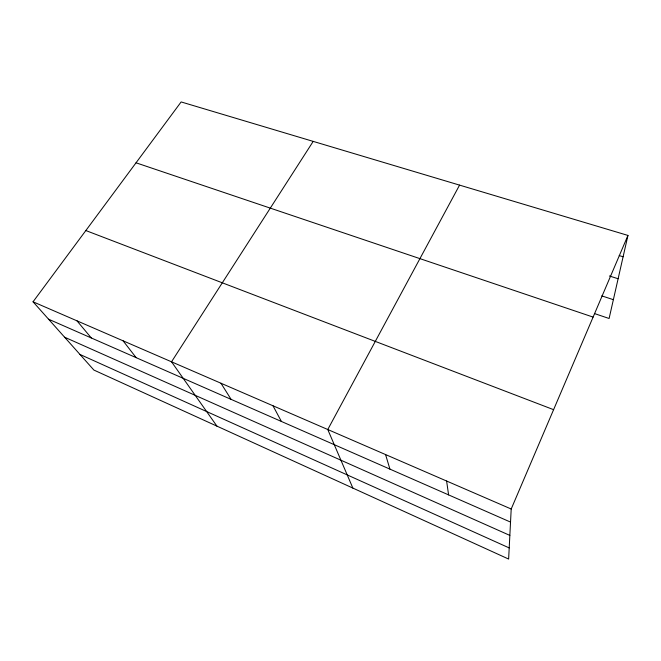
<?xml version="1.0" encoding="UTF-8"?>
<svg xmlns="http://www.w3.org/2000/svg" width="661" height="661" viewBox="0 0 661 661"><rect width="100%" height="100%" fill="white"/><g stroke="black" fill="none" stroke-linecap="round" stroke-linejoin="round"><path stroke-width="0.99" d="M627.95 235.423L511.201 509.011L508.631 559.066L93.887 370.061L33.05 301.796L181.131 101.934L627.95 235.423L609.103 318.486L594.594 313.611M459.569 185.121L327.773 429.518L352.858 488.074M313.198 141.388L171.53 361.807L216.932 426.13M619.2 255.576L623.108 256.782M609.376 275.976L618.118 278.752M601.766 295.872L613.367 299.673M136.034 162.804L593.099 317.09M85.839 230.549L553.596 409.671M33.05 301.796L511.201 509.011M48.55 319.189L510.532 522.091M64.604 337.201L509.846 535.402M79.981 354.453L509.201 547.919M76.973 320.825L91.325 337.978M123.078 340.812L136.158 357.659M220.972 383.231L231.086 399.36M272.985 405.771L281.388 421.445M385.561 454.561L389.924 469.12M446.613 481.018L448.596 494.891"/></g></svg>
